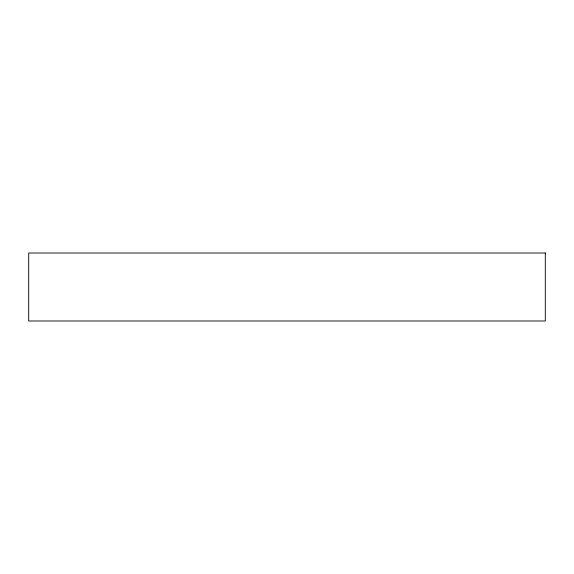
<?xml version="1.0" encoding="UTF-8"?>
<svg xmlns="http://www.w3.org/2000/svg" width="574" height="574" viewBox="0 0 574 574"><rect width="100%" height="100%" fill="white"/><g stroke="black" fill="none" stroke-linecap="round" stroke-linejoin="round"><path stroke-width="0.86" d="M545.3 253.012L28.7 253.012L28.7 320.988L545.3 320.988L545.3 253.012"/></g></svg>
